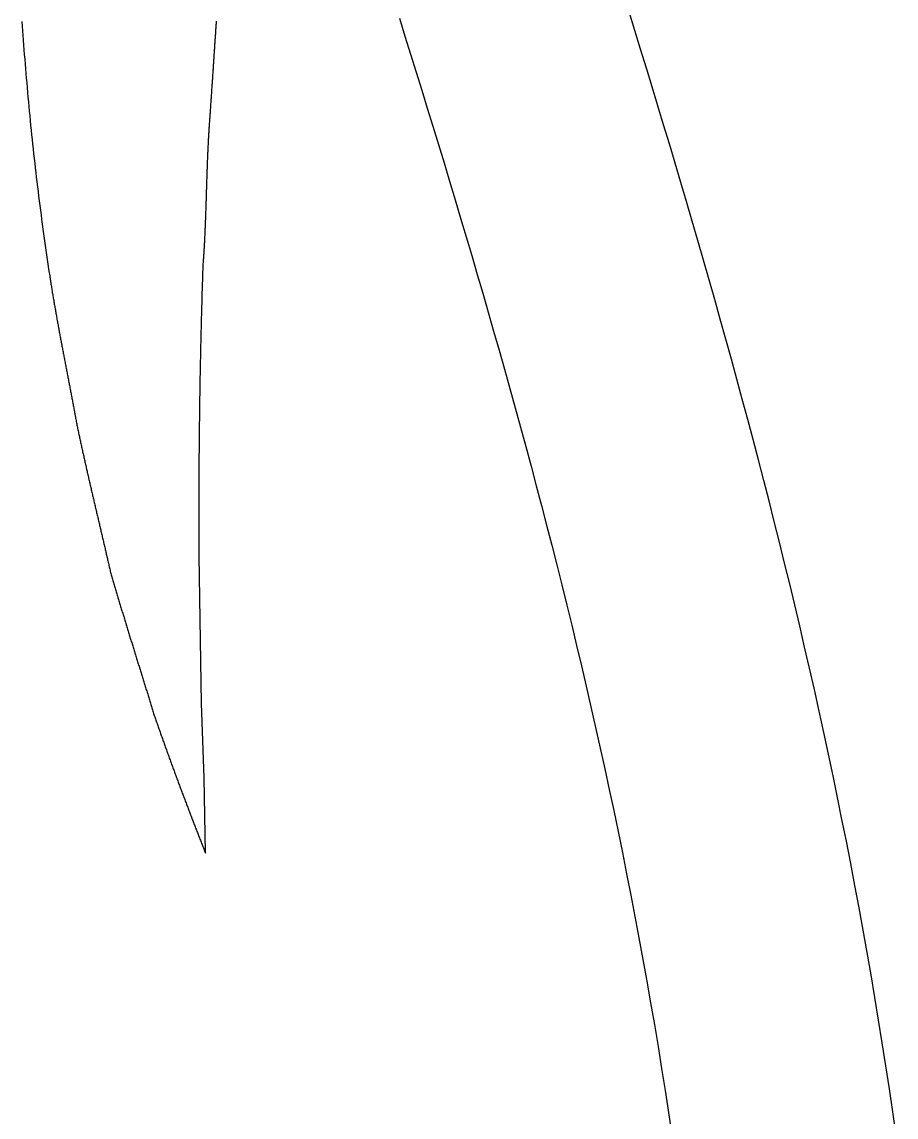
# Model space of a CAD drawing. Extents: x 5 to 105, y 2 to 136.
# Drawn here: x 92.57 to 97.78, y 72.68 to 79.2 of the extents above; entities that cross this region are included whole.
import ezdxf

# ---------------------------------------------------------------- set-up
doc = ezdxf.new("R2010")
doc.units = 0
doc.layers.get('0').update_dxf_attribs({"linetype": 'CONTINUOUS'})

msp = doc.modelspace()

# ---------------------------------------------------------------- linework, layer by layer
at = {"color": 7}
msp.add_lwpolyline([(93.6658, 74.2512), (93.6588, 74.7007), (93.6416, 75.1432), (93.6278, 76.0219)], dxfattribs=at)
for points in [[(97.7787, 72.5722, 0), (97.759, 72.7102, 0), (97.7388, 72.8477, 0), (97.718, 72.9845, 0), (97.6966, 73.1208, 0), (97.6748, 73.2565, 0), (97.6524, 73.3917, 0), (97.6296, 73.5262, 0), (97.6062, 73.6602, 0), (97.5824, 73.7937, 0), (97.5581, 73.9266, 0), (97.5334, 74.0589, 0), (97.5082, 74.1907, 0), (97.4825, 74.3219, 0), (97.4565, 74.4526, 0), (97.43, 74.5828, 0), (97.4032, 74.7123, 0), (97.3759, 74.8414, 0), (97.3483, 74.9699, 0), (97.3202, 75.0979, 0), (97.2919, 75.2254, 0), (97.2631, 75.3523, 0), (97.2341, 75.4787, 0), (97.2047, 75.6045, 0), (97.175, 75.7299, 0), (97.145, 75.8547, 0), (97.1146, 75.979, 0), (97.084, 76.1028, 0), (97.0532, 76.2261, 0), (97.022, 76.3489, 0), (96.9906, 76.4712, 0), (96.959, 76.593, 0), (96.9271, 76.7143, 0), (96.895, 76.835, 0), (96.8627, 76.9553, 0), (96.8302, 77.0751, 0), (96.7975, 77.1944, 0), (96.7647, 77.3132, 0), (96.7316, 77.4316, 0), (96.6984, 77.5494, 0), (96.6651, 77.6668, 0), (96.6316, 77.7837, 0), (96.598, 77.9001, 0), (96.5642, 78.0161, 0), (96.5304, 78.1316, 0), (96.4965, 78.2466, 0), (96.4624, 78.3612, 0), (96.4284, 78.4753, 0), (96.3942, 78.5889, 0), (96.36, 78.7021, 0), (96.3258, 78.8149, 0), (96.2915, 78.9272, 0), (96.2572, 79.039, 0), (96.2229, 79.1504, 0), (96.1886, 79.2614, 0)], [(92.5725, 79.2051, 0), (92.5744, 79.1769, 0), (92.5764, 79.1487, 0), (92.5784, 79.1205, 0), (92.5805, 79.0924, 0), (92.5826, 79.0642, 0), (92.5847, 79.036, 0), (92.5869, 79.0079, 0), (92.5891, 78.9797, 0), (92.5914, 78.9515, 0), (92.5937, 78.9234, 0), (92.596, 78.8952, 0), (92.5984, 78.8671, 0), (92.6009, 78.8389, 0), (92.6033, 78.8108, 0), (92.6058, 78.7826, 0), (92.6084, 78.7545, 0), (92.611, 78.7264, 0), (92.6136, 78.6982, 0), (92.6163, 78.6701, 0), (92.619, 78.642, 0), (92.6218, 78.6139, 0), (92.6246, 78.5858, 0), (92.6275, 78.5577, 0), (92.6304, 78.5296, 0), (92.6333, 78.5015, 0), (92.6363, 78.4734, 0), (92.6393, 78.4453, 0), (92.6424, 78.4172, 0), (92.6455, 78.3891, 0), (92.6486, 78.3611, 0), (92.6518, 78.333, 0), (92.6551, 78.3049, 0), (92.6584, 78.2769, 0), (92.6617, 78.2488, 0), (92.6651, 78.2208, 0), (92.6685, 78.1927, 0), (92.672, 78.1647, 0), (92.6755, 78.1367, 0), (92.6791, 78.1086, 0), (92.6827, 78.0806, 0), (92.6863, 78.0526, 0), (92.69, 78.0246, 0), (92.6938, 77.9966, 0), (92.6975, 77.9686, 0), (92.7014, 77.9406, 0), (92.7053, 77.9126, 0), (92.7092, 77.8847, 0), (92.7132, 77.8567, 0), (92.7172, 77.8287, 0), (92.7212, 77.8008, 0), (92.7254, 77.7728, 0), (92.7295, 77.7449, 0), (92.7337, 77.7169, 0), (92.738, 77.689, 0)], [(93.6915, 78.6132, 0), (93.692, 78.62, 0), (93.6925, 78.6268, 0), (93.6929, 78.6335, 0), (93.6934, 78.6403, 0), (93.6939, 78.647, 0), (93.6944, 78.6538, 0), (93.6949, 78.6605, 0), (93.6953, 78.6673, 0), (93.6958, 78.674, 0), (93.6963, 78.6808, 0), (93.6967, 78.6875, 0), (93.6972, 78.6943, 0), (93.6977, 78.701, 0), (93.6981, 78.7078, 0), (93.6986, 78.7145, 0), (93.6991, 78.7213, 0), (93.6995, 78.728, 0), (93.7, 78.7348, 0), (93.7004, 78.7415, 0), (93.7009, 78.7483, 0), (93.7014, 78.755, 0), (93.7018, 78.7618, 0), (93.7023, 78.7685, 0), (93.7027, 78.7752, 0), (93.7032, 78.782, 0), (93.7036, 78.7887, 0), (93.7041, 78.7955, 0), (93.7045, 78.8022, 0), (93.705, 78.8089, 0), (93.7054, 78.8157, 0), (93.7059, 78.8224, 0), (93.7063, 78.8292, 0), (93.7068, 78.8359, 0), (93.7072, 78.8426, 0), (93.7077, 78.8494, 0), (93.7081, 78.8561, 0), (93.7086, 78.8628, 0), (93.709, 78.8696, 0), (93.7095, 78.8763, 0), (93.7099, 78.883, 0), (93.7103, 78.8898, 0), (93.7108, 78.8965, 0), (93.7112, 78.9032, 0), (93.7117, 78.91, 0), (93.7121, 78.9167, 0), (93.7126, 78.9234, 0), (93.713, 78.9302, 0), (93.7135, 78.9369, 0), (93.7139, 78.9436, 0), (93.7143, 78.9504, 0), (93.7148, 78.9571, 0), (93.7152, 78.9638, 0), (93.7157, 78.9706, 0), (93.7161, 78.9773, 0), (93.7166, 78.984, 0), (93.717, 78.9908, 0), (93.7175, 78.9975, 0), (93.7179, 79.0042, 0), (93.7184, 79.0109, 0), (93.7188, 79.0177, 0), (93.7193, 79.0244, 0), (93.7197, 79.0311, 0), (93.7202, 79.0379, 0), (93.7206, 79.0446, 0), (93.7211, 79.0513, 0), (93.7215, 79.058, 0), (93.722, 79.0648, 0), (93.7224, 79.0715, 0), (93.7229, 79.0782, 0), (93.7233, 79.085, 0), (93.7238, 79.0917, 0), (93.7242, 79.0984, 0), (93.7247, 79.1051, 0), (93.7252, 79.1119, 0), (93.7256, 79.1186, 0), (93.7261, 79.1253, 0), (93.7265, 79.132, 0), (93.727, 79.1388, 0), (93.7275, 79.1455, 0), (93.7279, 79.1522, 0), (93.7284, 79.1589, 0), (93.7289, 79.1657, 0), (93.7294, 79.1724, 0), (93.7298, 79.1791, 0), (93.7303, 79.1859, 0), (93.7308, 79.1926, 0), (93.7313, 79.1993, 0), (93.7317, 79.206, 0)], [(94.8209, 79.2234, 0), (94.854, 79.1172, 0), (94.8872, 79.0107, 0), (94.9204, 78.9037, 0), (94.9536, 78.7963, 0), (94.9868, 78.6885, 0), (95.02, 78.5802, 0), (95.0532, 78.4716, 0), (95.0863, 78.3625, 0), (95.1194, 78.2529, 0), (95.1525, 78.143, 0), (95.1855, 78.0326, 0), (95.2184, 77.9217, 0), (95.2513, 77.8104, 0), (95.2841, 77.6987, 0), (95.3167, 77.5865, 0), (95.3493, 77.4739, 0), (95.3817, 77.3608, 0), (95.414, 77.2472, 0), (95.4462, 77.1333, 0), (95.4782, 77.0188, 0), (95.51, 76.9039, 0), (95.5417, 76.7885, 0), (95.5732, 76.6727, 0), (95.6045, 76.5564, 0), (95.6356, 76.4396, 0), (95.6664, 76.3223, 0), (95.6971, 76.2046, 0), (95.7275, 76.0864, 0), (95.7577, 75.9677, 0), (95.7876, 75.8486, 0), (95.8173, 75.7289, 0), (95.8467, 75.6088, 0), (95.8757, 75.4882, 0), (95.9046, 75.367, 0), (95.9331, 75.2454, 0), (95.9612, 75.1233, 0), (95.9891, 75.0007, 0), (96.0166, 74.8776, 0), (96.0438, 74.754, 0), (96.0706, 74.6299, 0), (96.097, 74.5053, 0), (96.1231, 74.3802, 0), (96.1488, 74.2545, 0), (96.1741, 74.1284, 0), (96.199, 74.0017, 0), (96.2234, 73.8745, 0), (96.2475, 73.7468, 0), (96.271, 73.6186, 0), (96.2942, 73.4898, 0), (96.3169, 73.3605, 0), (96.3391, 73.2307, 0), (96.3608, 73.1003, 0), (96.3821, 72.9694, 0), (96.4028, 72.838, 0), (96.423, 72.706, 0), (96.4428, 72.5735, 0)], [(93.6522, 77.7548, 0), (93.6527, 77.7616, 0), (93.6532, 77.7684, 0), (93.6537, 77.7752, 0), (93.6542, 77.782, 0), (93.6547, 77.7888, 0), (93.6552, 77.7956, 0), (93.6557, 77.8024, 0), (93.6561, 77.8092, 0), (93.6566, 77.816, 0), (93.657, 77.8228, 0), (93.6575, 77.8295, 0), (93.6579, 77.8363, 0), (93.6583, 77.8431, 0), (93.6587, 77.8499, 0), (93.6591, 77.8567, 0), (93.6595, 77.8635, 0), (93.6599, 77.8703, 0), (93.6603, 77.877, 0), (93.6607, 77.8838, 0), (93.661, 77.8906, 0), (93.6614, 77.8974, 0), (93.6618, 77.9041, 0), (93.6621, 77.9109, 0), (93.6624, 77.9177, 0), (93.6628, 77.9245, 0), (93.6631, 77.9312, 0), (93.6634, 77.938, 0), (93.6637, 77.9448, 0), (93.664, 77.9516, 0), (93.6643, 77.9583, 0), (93.6646, 77.9651, 0), (93.6649, 77.9719, 0), (93.6652, 77.9786, 0), (93.6655, 77.9854, 0), (93.6658, 77.9922, 0), (93.666, 77.9989, 0), (93.6663, 78.0057, 0), (93.6666, 78.0124, 0), (93.6668, 78.0192, 0), (93.6671, 78.026, 0), (93.6673, 78.0327, 0), (93.6676, 78.0395, 0), (93.6678, 78.0463, 0), (93.6681, 78.053, 0), (93.6683, 78.0598, 0), (93.6685, 78.0665, 0), (93.6688, 78.0733, 0), (93.669, 78.08, 0), (93.6692, 78.0868, 0), (93.6694, 78.0936, 0), (93.6697, 78.1003, 0), (93.6699, 78.1071, 0), (93.6701, 78.1138, 0), (93.6703, 78.1206, 0), (93.6705, 78.1273, 0), (93.6707, 78.1341, 0), (93.6709, 78.1408, 0), (93.6712, 78.1476, 0), (93.6714, 78.1543, 0), (93.6716, 78.1611, 0), (93.6718, 78.1678, 0), (93.672, 78.1746, 0), (93.6722, 78.1813, 0), (93.6724, 78.1881, 0), (93.6726, 78.1948, 0), (93.6728, 78.2016, 0), (93.673, 78.2083, 0), (93.6732, 78.2151, 0), (93.6734, 78.2218, 0), (93.6736, 78.2286, 0), (93.6738, 78.2353, 0), (93.674, 78.2421, 0), (93.6742, 78.2488, 0), (93.6745, 78.2556, 0), (93.6747, 78.2623, 0), (93.6749, 78.269, 0), (93.6751, 78.2758, 0), (93.6753, 78.2825, 0), (93.6755, 78.2893, 0), (93.6757, 78.296, 0), (93.676, 78.3028, 0), (93.6762, 78.3095, 0), (93.6764, 78.3163, 0), (93.6767, 78.323, 0), (93.6769, 78.3298, 0), (93.6771, 78.3365, 0), (93.6774, 78.3433, 0), (93.6776, 78.35, 0), (93.6779, 78.3567, 0), (93.6781, 78.3635, 0), (93.6784, 78.3702, 0), (93.6786, 78.377, 0), (93.6789, 78.3837, 0), (93.6792, 78.3905, 0), (93.6794, 78.3972, 0), (93.6797, 78.404, 0), (93.68, 78.4107, 0), (93.6803, 78.4175, 0), (93.6806, 78.4242, 0), (93.6809, 78.431, 0), (93.6812, 78.4377, 0), (93.6815, 78.4444, 0), (93.6818, 78.4512, 0), (93.6821, 78.4579, 0), (93.6824, 78.4647, 0), (93.6828, 78.4714, 0), (93.6831, 78.4782, 0), (93.6835, 78.4849, 0), (93.6838, 78.4917, 0), (93.6842, 78.4984, 0), (93.6845, 78.5052, 0), (93.6849, 78.5119, 0), (93.6853, 78.5187, 0), (93.6857, 78.5254, 0), (93.6861, 78.5322, 0), (93.6865, 78.5389, 0), (93.6869, 78.5457, 0), (93.6873, 78.5524, 0), (93.6877, 78.5592, 0), (93.6882, 78.566, 0), (93.6886, 78.5727, 0), (93.6891, 78.5795, 0), (93.6895, 78.5862, 0), (93.69, 78.593, 0), (93.6905, 78.5997, 0), (93.691, 78.6065, 0), (93.6915, 78.6132, 0)], [(93.6278, 76.0219, 0), (93.6277, 76.0357, 0), (93.6277, 76.0495, 0), (93.6277, 76.0632, 0), (93.6276, 76.077, 0), (93.6276, 76.0908, 0), (93.6276, 76.1045, 0), (93.6275, 76.1183, 0), (93.6275, 76.132, 0), (93.6275, 76.1458, 0), (93.6275, 76.1595, 0), (93.6275, 76.1732, 0), (93.6275, 76.187, 0), (93.6275, 76.2007, 0), (93.6275, 76.2145, 0), (93.6275, 76.2282, 0), (93.6275, 76.2419, 0), (93.6275, 76.2557, 0), (93.6275, 76.2694, 0), (93.6275, 76.2831, 0), (93.6275, 76.2968, 0), (93.6276, 76.3106, 0), (93.6276, 76.3243, 0), (93.6276, 76.338, 0), (93.6276, 76.3517, 0), (93.6277, 76.3654, 0), (93.6277, 76.3791, 0), (93.6278, 76.3928, 0), (93.6278, 76.4065, 0), (93.6279, 76.4202, 0), (93.6279, 76.434, 0), (93.628, 76.4477, 0), (93.628, 76.4613, 0), (93.6281, 76.475, 0), (93.6282, 76.4887, 0), (93.6283, 76.5024, 0), (93.6283, 76.5161, 0), (93.6284, 76.5298, 0), (93.6285, 76.5435, 0), (93.6286, 76.5572, 0), (93.6287, 76.5709, 0), (93.6288, 76.5845, 0), (93.6289, 76.5982, 0), (93.629, 76.6119, 0), (93.6291, 76.6256, 0), (93.6292, 76.6392, 0), (93.6293, 76.6529, 0), (93.6294, 76.6666, 0), (93.6296, 76.6803, 0), (93.6297, 76.6939, 0), (93.6298, 76.7076, 0), (93.63, 76.7212, 0), (93.6301, 76.7349, 0), (93.6302, 76.7486, 0), (93.6304, 76.7622, 0), (93.6305, 76.7759, 0), (93.6307, 76.7895, 0), (93.6308, 76.8032, 0), (93.631, 76.8168, 0), (93.6312, 76.8305, 0), (93.6313, 76.8441, 0), (93.6315, 76.8578, 0), (93.6317, 76.8714, 0), (93.6319, 76.885, 0), (93.6321, 76.8987, 0), (93.6322, 76.9123, 0), (93.6324, 76.9259, 0), (93.6326, 76.9396, 0), (93.6328, 76.9532, 0), (93.633, 76.9668, 0), (93.6333, 76.9805, 0), (93.6335, 76.9941, 0), (93.6337, 77.0077, 0), (93.6339, 77.0213, 0), (93.6341, 77.035, 0), (93.6344, 77.0486, 0), (93.6346, 77.0622, 0), (93.6348, 77.0758, 0), (93.6351, 77.0894, 0), (93.6353, 77.103, 0), (93.6356, 77.1167, 0), (93.6358, 77.1303, 0), (93.6361, 77.1439, 0), (93.6364, 77.1575, 0), (93.6366, 77.1711, 0), (93.6369, 77.1847, 0), (93.6372, 77.1983, 0), (93.6374, 77.2119, 0), (93.6377, 77.2255, 0), (93.638, 77.2391, 0), (93.6383, 77.2527, 0), (93.6386, 77.2663, 0), (93.6389, 77.2799, 0), (93.6392, 77.2935, 0), (93.6395, 77.3071, 0), (93.6398, 77.3207, 0), (93.6402, 77.3342, 0), (93.6405, 77.3478, 0), (93.6408, 77.3614, 0), (93.6411, 77.375, 0), (93.6415, 77.3886, 0), (93.6418, 77.4022, 0), (93.6421, 77.4157, 0), (93.6425, 77.4293, 0), (93.6428, 77.4429, 0), (93.6432, 77.4565, 0), (93.6436, 77.47, 0), (93.6439, 77.4836, 0), (93.6443, 77.4972, 0), (93.6447, 77.5108, 0), (93.6451, 77.5243, 0), (93.6454, 77.5379, 0), (93.6458, 77.5515, 0), (93.6462, 77.565, 0), (93.6466, 77.5786, 0), (93.647, 77.5922, 0), (93.6474, 77.6057, 0), (93.6478, 77.6193, 0), (93.6483, 77.6328, 0), (93.6487, 77.6464, 0), (93.6491, 77.6599, 0), (93.6495, 77.6735, 0), (93.65, 77.6871, 0), (93.6504, 77.7006, 0), (93.6508, 77.7142, 0), (93.6513, 77.7277, 0), (93.6517, 77.7413, 0), (93.6522, 77.7548, 0)], [(92.738, 77.689, 0), (92.7391, 77.682, 0), (92.7401, 77.6751, 0), (92.7412, 77.6681, 0), (92.7423, 77.6611, 0), (92.7435, 77.6542, 0), (92.7446, 77.6472, 0), (92.7457, 77.6402, 0), (92.7468, 77.6332, 0), (92.7479, 77.6263, 0), (92.7491, 77.6193, 0), (92.7502, 77.6123, 0), (92.7514, 77.6054, 0), (92.7525, 77.5984, 0), (92.7537, 77.5914, 0), (92.7548, 77.5845, 0), (92.756, 77.5775, 0), (92.7572, 77.5706, 0), (92.7583, 77.5636, 0), (92.7595, 77.5566, 0), (92.7607, 77.5497, 0), (92.7619, 77.5427, 0), (92.7631, 77.5358, 0), (92.7643, 77.5288, 0), (92.7655, 77.5218, 0), (92.7667, 77.5149, 0), (92.7679, 77.5079, 0), (92.7691, 77.501, 0), (92.7703, 77.494, 0), (92.7716, 77.487, 0), (92.7728, 77.4801, 0), (92.774, 77.4731, 0), (92.7753, 77.4662, 0), (92.7765, 77.4592, 0), (92.7777, 77.4523, 0), (92.779, 77.4453, 0), (92.7802, 77.4384, 0), (92.7815, 77.4314, 0), (92.7827, 77.4245, 0), (92.784, 77.4175, 0), (92.7853, 77.4106, 0), (92.7865, 77.4036, 0), (92.7878, 77.3967, 0), (92.7891, 77.3897, 0), (92.7903, 77.3828, 0), (92.7916, 77.3758, 0), (92.7929, 77.3689, 0), (92.7942, 77.3619, 0), (92.7954, 77.355, 0), (92.7967, 77.348, 0), (92.798, 77.3411, 0), (92.7993, 77.3342, 0), (92.8006, 77.3272, 0), (92.8019, 77.3203, 0), (92.8032, 77.3133, 0), (92.8045, 77.3064, 0), (92.8058, 77.2994, 0), (92.8071, 77.2925, 0), (92.8084, 77.2856, 0), (92.8097, 77.2786, 0), (92.811, 77.2717, 0), (92.8123, 77.2647, 0), (92.8137, 77.2578, 0), (92.815, 77.2509, 0), (92.8163, 77.2439, 0), (92.8176, 77.237, 0), (92.8189, 77.2301, 0), (92.8202, 77.2231, 0), (92.8216, 77.2162, 0), (92.8229, 77.2093, 0), (92.8242, 77.2023, 0), (92.8255, 77.1954, 0), (92.8268, 77.1885, 0), (92.8282, 77.1815, 0), (92.8295, 77.1746, 0), (92.8308, 77.1677, 0), (92.8321, 77.1607, 0), (92.8335, 77.1538, 0), (92.8348, 77.1469, 0), (92.8361, 77.1399, 0), (92.8374, 77.133, 0), (92.8388, 77.1261, 0), (92.8401, 77.1191, 0), (92.8414, 77.1122, 0), (92.8428, 77.1053, 0), (92.8441, 77.0984, 0), (92.8454, 77.0914, 0), (92.8467, 77.0845, 0), (92.8481, 77.0776, 0), (92.8494, 77.0706, 0), (92.8507, 77.0637, 0), (92.852, 77.0568, 0), (92.8534, 77.0499, 0), (92.8547, 77.0429, 0), (92.856, 77.036, 0), (92.8573, 77.0291, 0), (92.8587, 77.0222, 0), (92.86, 77.0152, 0), (92.8613, 77.0083, 0), (92.8626, 77.0014, 0), (92.8639, 76.9945, 0), (92.8652, 76.9876, 0), (92.8666, 76.9806, 0), (92.8679, 76.9737, 0), (92.8692, 76.9668, 0), (92.8705, 76.9599, 0), (92.8718, 76.9529, 0), (92.8731, 76.946, 0), (92.8744, 76.9391, 0), (92.8757, 76.9322, 0), (92.877, 76.9253, 0), (92.8783, 76.9184, 0), (92.8796, 76.9114, 0), (92.8809, 76.9045, 0), (92.8822, 76.8976, 0), (92.8835, 76.8907, 0), (92.8848, 76.8838, 0), (92.886, 76.8768, 0), (92.8873, 76.8699, 0), (92.8886, 76.863, 0), (92.8899, 76.8561, 0), (92.8912, 76.8492, 0), (92.8924, 76.8423, 0), (92.8937, 76.8354, 0), (92.895, 76.8284, 0), (92.8962, 76.8215, 0), (92.8975, 76.8146, 0), (92.8987, 76.8077, 0)], [(92.8987, 76.8077, 0), (92.9002, 76.8008, 0), (92.9016, 76.7939, 0), (92.9031, 76.787, 0), (92.9045, 76.7801, 0), (92.906, 76.7732, 0), (92.9074, 76.7663, 0), (92.9089, 76.7594, 0), (92.9103, 76.7526, 0), (92.9118, 76.7457, 0), (92.9133, 76.7388, 0), (92.9148, 76.7319, 0), (92.9162, 76.725, 0), (92.9177, 76.7181, 0), (92.9192, 76.7112, 0), (92.9207, 76.7043, 0), (92.9222, 76.6975, 0), (92.9237, 76.6906, 0), (92.9252, 76.6837, 0), (92.9267, 76.6768, 0), (92.9282, 76.6699, 0), (92.9297, 76.6631, 0), (92.9312, 76.6562, 0), (92.9327, 76.6493, 0), (92.9343, 76.6424, 0), (92.9358, 76.6355, 0), (92.9373, 76.6287, 0), (92.9388, 76.6218, 0), (92.9404, 76.6149, 0), (92.9419, 76.608, 0), (92.9434, 76.6012, 0), (92.945, 76.5943, 0), (92.9465, 76.5874, 0), (92.9481, 76.5806, 0), (92.9496, 76.5737, 0), (92.9511, 76.5668, 0), (92.9527, 76.5599, 0), (92.9543, 76.5531, 0), (92.9558, 76.5462, 0), (92.9574, 76.5393, 0), (92.9589, 76.5325, 0), (92.9605, 76.5256, 0), (92.9621, 76.5187, 0), (92.9636, 76.5119, 0), (92.9652, 76.505, 0), (92.9668, 76.4982, 0), (92.9683, 76.4913, 0), (92.9699, 76.4844, 0), (92.9715, 76.4776, 0), (92.9731, 76.4707, 0), (92.9746, 76.4638, 0), (92.9762, 76.457, 0), (92.9778, 76.4501, 0), (92.9794, 76.4433, 0), (92.981, 76.4364, 0), (92.9826, 76.4296, 0), (92.9842, 76.4227, 0), (92.9857, 76.4158, 0), (92.9873, 76.409, 0), (92.9889, 76.4021, 0), (92.9905, 76.3953, 0), (92.9921, 76.3884, 0), (92.9937, 76.3816, 0), (92.9953, 76.3747, 0), (92.9969, 76.3679, 0), (92.9985, 76.361, 0), (93.0001, 76.3542, 0), (93.0017, 76.3473, 0), (93.0033, 76.3405, 0), (93.0049, 76.3336, 0), (93.0065, 76.3268, 0), (93.0081, 76.3199, 0), (93.0097, 76.3131, 0), (93.0113, 76.3062, 0), (93.0129, 76.2994, 0), (93.0145, 76.2925, 0), (93.0161, 76.2857, 0), (93.0177, 76.2788, 0), (93.0193, 76.272, 0), (93.021, 76.2651, 0), (93.0226, 76.2583, 0), (93.0242, 76.2514, 0), (93.0258, 76.2446, 0), (93.0274, 76.2378, 0), (93.029, 76.2309, 0), (93.0306, 76.2241, 0), (93.0322, 76.2172, 0), (93.0338, 76.2104, 0), (93.0354, 76.2035, 0), (93.037, 76.1967, 0), (93.0386, 76.1899, 0), (93.0402, 76.183, 0), (93.0418, 76.1762, 0), (93.0434, 76.1693, 0), (93.045, 76.1625, 0), (93.0466, 76.1557, 0), (93.0482, 76.1488, 0), (93.0498, 76.142, 0), (93.0514, 76.1352, 0), (93.053, 76.1283, 0), (93.0546, 76.1215, 0), (93.0562, 76.1146, 0), (93.0578, 76.1078, 0), (93.0594, 76.101, 0), (93.061, 76.0941, 0), (93.0626, 76.0873, 0), (93.0642, 76.0805, 0), (93.0658, 76.0736, 0), (93.0674, 76.0668, 0), (93.0689, 76.06, 0), (93.0705, 76.0531, 0), (93.0721, 76.0463, 0), (93.0737, 76.0395, 0), (93.0753, 76.0326, 0), (93.0768, 76.0258, 0), (93.0784, 76.019, 0), (93.08, 76.0121, 0), (93.0816, 76.0053, 0), (93.0831, 75.9985, 0), (93.0847, 75.9916, 0), (93.0863, 75.9848, 0), (93.0878, 75.978, 0), (93.0894, 75.9712, 0), (93.091, 75.9643, 0), (93.0925, 75.9575, 0), (93.0941, 75.9507, 0), (93.0956, 75.9438, 0), (93.0972, 75.937, 0)], [(93.0972, 75.937, 0), (93.0991, 75.9302, 0), (93.101, 75.9235, 0), (93.103, 75.9167, 0), (93.1049, 75.9099, 0), (93.1068, 75.9031, 0), (93.1088, 75.8964, 0), (93.1107, 75.8896, 0), (93.1126, 75.8828, 0), (93.1146, 75.8761, 0), (93.1166, 75.8693, 0), (93.1185, 75.8625, 0), (93.1205, 75.8558, 0), (93.1224, 75.849, 0), (93.1244, 75.8423, 0), (93.1264, 75.8355, 0), (93.1283, 75.8288, 0), (93.1303, 75.822, 0), (93.1323, 75.8152, 0), (93.1343, 75.8085, 0), (93.1363, 75.8017, 0), (93.1383, 75.795, 0), (93.1403, 75.7882, 0), (93.1423, 75.7815, 0), (93.1443, 75.7747, 0), (93.1463, 75.768, 0), (93.1483, 75.7612, 0), (93.1503, 75.7545, 0), (93.1523, 75.7478, 0), (93.1543, 75.741, 0), (93.1563, 75.7343, 0), (93.1584, 75.7275, 0), (93.1604, 75.7208, 0), (93.1624, 75.7141, 0), (93.1644, 75.7073, 0), (93.1665, 75.7006, 0), (93.1685, 75.6938, 0), (93.1705, 75.6871, 0), (93.1726, 75.6804, 0), (93.1746, 75.6736, 0), (93.1767, 75.6669, 0), (93.1787, 75.6602, 0), (93.1807, 75.6534, 0), (93.1828, 75.6467, 0), (93.1848, 75.64, 0), (93.1869, 75.6333, 0), (93.1889, 75.6265, 0), (93.191, 75.6198, 0), (93.1931, 75.6131, 0), (93.1951, 75.6064, 0), (93.1972, 75.5996, 0), (93.1992, 75.5929, 0), (93.2013, 75.5862, 0), (93.2034, 75.5795, 0), (93.2054, 75.5728, 0), (93.2075, 75.566, 0), (93.2096, 75.5593, 0), (93.2116, 75.5526, 0), (93.2137, 75.5459, 0), (93.2158, 75.5392, 0), (93.2179, 75.5325, 0), (93.2199, 75.5257, 0), (93.222, 75.519, 0), (93.2241, 75.5123, 0), (93.2262, 75.5056, 0), (93.2282, 75.4989, 0), (93.2303, 75.4922, 0), (93.2324, 75.4855, 0), (93.2345, 75.4788, 0), (93.2366, 75.4721, 0), (93.2387, 75.4654, 0), (93.2407, 75.4587, 0), (93.2428, 75.4519, 0), (93.2449, 75.4452, 0), (93.247, 75.4385, 0), (93.2491, 75.4318, 0), (93.2512, 75.4251, 0), (93.2532, 75.4184, 0), (93.2553, 75.4117, 0), (93.2574, 75.405, 0), (93.2595, 75.3983, 0), (93.2616, 75.3916, 0), (93.2637, 75.3849, 0), (93.2657, 75.3782, 0), (93.2678, 75.3715, 0), (93.2699, 75.3648, 0), (93.272, 75.3581, 0), (93.2741, 75.3514, 0), (93.2762, 75.3447, 0), (93.2782, 75.338, 0), (93.2803, 75.3314, 0), (93.2824, 75.3247, 0), (93.2845, 75.318, 0), (93.2866, 75.3113, 0), (93.2886, 75.3046, 0), (93.2907, 75.2979, 0), (93.2928, 75.2912, 0), (93.2949, 75.2845, 0), (93.297, 75.2778, 0), (93.299, 75.2711, 0), (93.3011, 75.2644, 0), (93.3032, 75.2577, 0), (93.3052, 75.2511, 0), (93.3073, 75.2444, 0), (93.3094, 75.2377, 0), (93.3115, 75.231, 0), (93.3135, 75.2243, 0), (93.3156, 75.2176, 0), (93.3177, 75.2109, 0), (93.3197, 75.2042, 0), (93.3218, 75.1976, 0), (93.3238, 75.1909, 0), (93.3259, 75.1842, 0), (93.3279, 75.1775, 0), (93.33, 75.1708, 0), (93.3321, 75.1641, 0), (93.3341, 75.1575, 0), (93.3361, 75.1508, 0), (93.3382, 75.1441, 0), (93.3402, 75.1374, 0), (93.3423, 75.1307, 0), (93.3443, 75.124, 0), (93.3464, 75.1174, 0), (93.3484, 75.1107, 0), (93.3504, 75.104, 0), (93.3525, 75.0973, 0), (93.3545, 75.0906, 0), (93.3565, 75.084, 0)], [(93.3565, 75.084, 0), (93.3588, 75.0773, 0), (93.3611, 75.0707, 0), (93.3634, 75.0641, 0), (93.3657, 75.0574, 0), (93.368, 75.0508, 0), (93.3703, 75.0442, 0), (93.3726, 75.0376, 0), (93.3749, 75.0309, 0), (93.3772, 75.0243, 0), (93.3795, 75.0177, 0), (93.3818, 75.0111, 0), (93.3841, 75.0045, 0), (93.3864, 74.9979, 0), (93.3887, 74.9912, 0), (93.3911, 74.9846, 0), (93.3934, 74.978, 0), (93.3957, 74.9714, 0), (93.398, 74.9648, 0), (93.4004, 74.9582, 0), (93.4027, 74.9516, 0), (93.405, 74.945, 0), (93.4074, 74.9384, 0), (93.4097, 74.9318, 0), (93.4121, 74.9251, 0), (93.4144, 74.9185, 0), (93.4168, 74.9119, 0), (93.4191, 74.9053, 0), (93.4215, 74.8987, 0), (93.4238, 74.8921, 0), (93.4262, 74.8856, 0), (93.4286, 74.879, 0), (93.4309, 74.8724, 0), (93.4333, 74.8658, 0), (93.4357, 74.8592, 0), (93.438, 74.8526, 0), (93.4404, 74.846, 0), (93.4428, 74.8394, 0), (93.4452, 74.8328, 0), (93.4476, 74.8262, 0), (93.45, 74.8197, 0), (93.4523, 74.8131, 0), (93.4547, 74.8065, 0), (93.4571, 74.7999, 0), (93.4595, 74.7933, 0), (93.4619, 74.7867, 0), (93.4643, 74.7802, 0), (93.4667, 74.7736, 0), (93.4691, 74.767, 0), (93.4715, 74.7604, 0), (93.474, 74.7539, 0), (93.4764, 74.7473, 0), (93.4788, 74.7407, 0), (93.4812, 74.7342, 0), (93.4836, 74.7276, 0), (93.486, 74.721, 0), (93.4885, 74.7145, 0), (93.4909, 74.7079, 0), (93.4933, 74.7013, 0), (93.4958, 74.6948, 0), (93.4982, 74.6882, 0), (93.5006, 74.6816, 0), (93.5031, 74.6751, 0), (93.5055, 74.6685, 0), (93.5079, 74.662, 0), (93.5104, 74.6554, 0), (93.5128, 74.6489, 0), (93.5153, 74.6423, 0), (93.5177, 74.6358, 0), (93.5202, 74.6292, 0), (93.5226, 74.6227, 0), (93.5251, 74.6161, 0), (93.5276, 74.6096, 0), (93.53, 74.603, 0), (93.5325, 74.5965, 0), (93.5349, 74.5899, 0), (93.5374, 74.5834, 0), (93.5399, 74.5768, 0), (93.5424, 74.5703, 0), (93.5448, 74.5638, 0), (93.5473, 74.5572, 0), (93.5498, 74.5507, 0), (93.5523, 74.5441, 0), (93.5547, 74.5376, 0), (93.5572, 74.5311, 0), (93.5597, 74.5245, 0), (93.5622, 74.518, 0), (93.5647, 74.5115, 0), (93.5672, 74.505, 0), (93.5697, 74.4984, 0), (93.5722, 74.4919, 0), (93.5747, 74.4854, 0), (93.5772, 74.4789, 0), (93.5797, 74.4723, 0), (93.5822, 74.4658, 0), (93.5847, 74.4593, 0), (93.5872, 74.4528, 0), (93.5897, 74.4462, 0), (93.5922, 74.4397, 0), (93.5947, 74.4332, 0), (93.5972, 74.4267, 0), (93.5998, 74.4202, 0), (93.6023, 74.4137, 0), (93.6048, 74.4072, 0), (93.6073, 74.4007, 0), (93.6098, 74.3941, 0), (93.6124, 74.3876, 0), (93.6149, 74.3811, 0), (93.6174, 74.3746, 0), (93.62, 74.3681, 0), (93.6225, 74.3616, 0), (93.625, 74.3551, 0), (93.6276, 74.3486, 0), (93.6301, 74.3421, 0), (93.6326, 74.3356, 0), (93.6352, 74.3291, 0), (93.6377, 74.3226, 0), (93.6403, 74.3161, 0), (93.6428, 74.3096, 0), (93.6454, 74.3031, 0), (93.6479, 74.2967, 0), (93.6505, 74.2902, 0), (93.653, 74.2837, 0), (93.6556, 74.2772, 0), (93.6581, 74.2707, 0), (93.6607, 74.2642, 0), (93.6632, 74.2577, 0), (93.6658, 74.2512, 0)]]:
    msp.add_polyline3d(points, dxfattribs=at)

doc.saveas('drawing.dxf')
